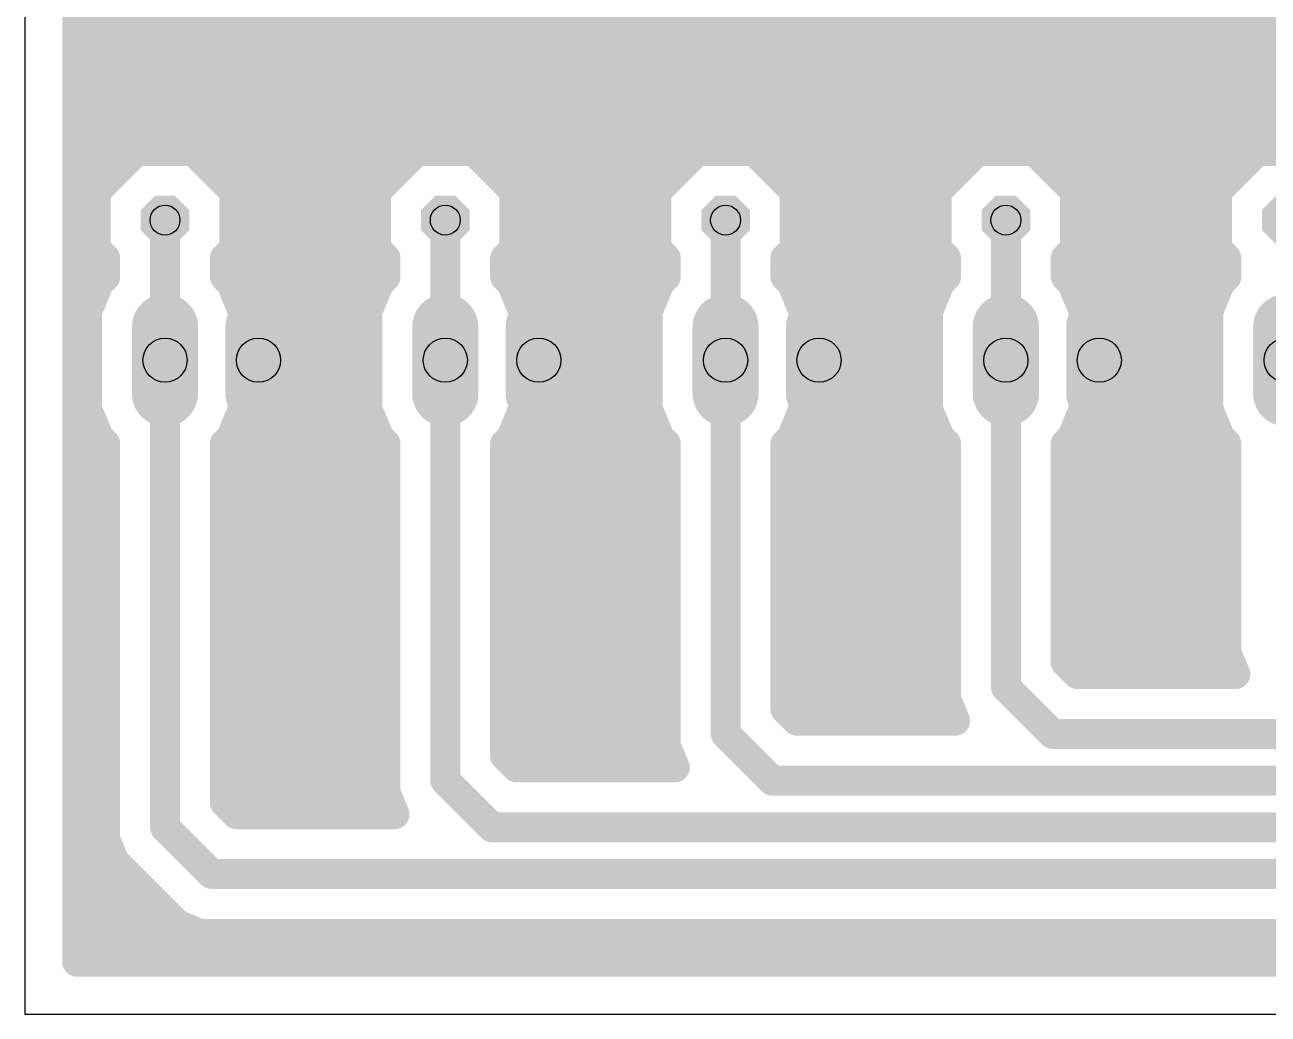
# Model space of a CAD drawing. Extents: x -1.3 to 82.2, y -1.3 to 53.3.
# Drawn here: x -1.27 to 32.53, y -1.27 to 25.63 of the extents above; entities that cross this region are included whole.
import ezdxf

# ---------------------------------------------------------------- set-up
doc = ezdxf.new("R2010")
doc.units = 0
for name, color, linetype in [('16', 174, 'CONTINUOUS'), ('17', 94, 'CONTINUOUS'), ('20', 178, 'CONTINUOUS'), ('44', 250, 'CONTINUOUS')]:
    doc.layers.add(name, color=color, linetype=linetype)

# ---------------------------------------------------------------- blocks, each defined once
blk = doc.blocks.new('OCTAGONP')
at = {"const_width": 0.5}
blk.add_lwpolyline([(-0.25, -0.1036), (-0.25, 0.1036), (-0.1036, 0.25), (0.1036, 0.25), (0.25, 0.1036), (0.25, -0.1036), (0.1036, -0.25), (-0.1036, -0.25), (-0.25, -0.1036), (-0.25, 0.1036)], dxfattribs=at)
blk = doc.blocks.new('LONGP100')
at = {"const_width": 1}
blk.add_lwpolyline([(-0.5, 0), (0.5, 0)], dxfattribs=at)
at = {"const_width": 0.5}
for points in [[(-0.5, 0.25, 1), (-0.5, -0.25)], [(0.5, -0.25, 1), (0.5, 0.25)]]:
    blk.add_lwpolyline(points, format="xyb", dxfattribs=at)

msp = doc.modelspace()

# ---------------------------------------------------------------- linework, layer by layer
at = {"layer": '16', "const_width": 0.8128}
for points in [[(0.1524, 0.1524), (0.1524, 51.9076)], [(0.1524, 26.0096), (66.9544, 26.0096)], [(0.1524, 25.1968), (66.9544, 25.1968)], [(0.1524, 24.384), (66.9544, 24.384)], [(6.35, 24.13), (5.08, 22.86)], [(12.7, 24.13), (6.35, 24.13)], [(20.32, 24.13), (12.7, 24.13)], [(12.7, 16.51), (12.7, 24.13)], [(27.94, 24.13), (20.32, 24.13)], [(20.32, 16.51), (20.32, 24.13)], [(35.56, 24.13), (27.94, 24.13)], [(27.94, 16.51), (27.94, 24.13)], [(0.1524, 23.5712), (66.9544, 23.5712)], [(0.1524, 22.7584), (66.9544, 22.7584)], [(5.08, 22.86), (5.08, 16.51)], [(0.1524, 21.9456), (1.5074, 21.9456)], [(1.7614, 22.1996), (0.6604, 21.0986)], [(3.3186, 22.1996), (1.7614, 22.1996)], [(4.4196, 21.0986), (3.3186, 22.1996)], [(3.5726, 21.9456), (9.1274, 21.9456)], [(9.3814, 22.1996), (8.2804, 21.0986)], [(10.9386, 22.1996), (9.3814, 22.1996)], [(12.0396, 21.0986), (10.9386, 22.1996)], [(11.1926, 21.9456), (16.7474, 21.9456)], [(17.0014, 22.1996), (15.9004, 21.0986)], [(18.5586, 22.1996), (17.0014, 22.1996)], [(19.6596, 21.0986), (18.5586, 22.1996)], [(18.8126, 21.9456), (24.3674, 21.9456)], [(24.6214, 22.1996), (23.5204, 21.0986)], [(26.1786, 22.1996), (24.6214, 22.1996)], [(27.2796, 21.0986), (26.1786, 22.1996)], [(26.4326, 21.9456), (31.9874, 21.9456)], [(32.2414, 22.1996), (31.1404, 21.0986)], [(33.7986, 22.1996), (32.2414, 22.1996)], [(0.1524, 21.1328), (0.6946, 21.1328)], [(0.6604, 21.0986), (0.6604, 19.5414)], [(4.3853, 21.1328), (8.3146, 21.1328)], [(4.4196, 19.5414), (4.4196, 21.0986)], [(8.2804, 21.0986), (8.2804, 19.5414)], [(12.0053, 21.1328), (15.9346, 21.1328)], [(12.0396, 19.5414), (12.0396, 21.0986)], [(15.9004, 21.0986), (15.9004, 19.5414)], [(19.6254, 21.1328), (23.5546, 21.1328)], [(19.6596, 19.5414), (19.6596, 21.0986)], [(23.5204, 21.0986), (23.5204, 19.5414)], [(27.2454, 21.1328), (31.1746, 21.1328)], [(27.2796, 19.5414), (27.2796, 21.0986)], [(31.1404, 21.0986), (31.1404, 19.5414)], [(0.1524, 20.32), (0.6604, 20.32)], [(2.54, 20.32), (2.54, 16.51)], [(4.4196, 20.32), (8.2804, 20.32)], [(10.16, 20.32), (10.16, 16.51)], [(12.0396, 20.32), (15.9004, 20.32)], [(17.78, 20.32), (17.78, 16.51)], [(19.6596, 20.32), (23.5204, 20.32)], [(25.4, 20.32), (25.4, 16.51)], [(27.2796, 20.32), (31.1404, 20.32)], [(0.6604, 19.5414), (0.9144, 19.2874)], [(4.1656, 19.2874), (4.4196, 19.5414)], [(8.2804, 19.5414), (8.5344, 19.2874)], [(11.7856, 19.2874), (12.0396, 19.5414)], [(15.9004, 19.5414), (16.1544, 19.2874)], [(19.4056, 19.2874), (19.6596, 19.5414)], [(23.5204, 19.5414), (23.7744, 19.2874)], [(27.0256, 19.2874), (27.2796, 19.5414)], [(31.1404, 19.5414), (31.3944, 19.2874)], [(0.1524, 19.5072), (0.6946, 19.5072)], [(0.9144, 19.2874), (0.9144, 18.7814)], [(4.1656, 18.7814), (4.1656, 19.2874)], [(4.3853, 19.5072), (8.3146, 19.5072)], [(8.5344, 19.2874), (8.5344, 18.7814)], [(11.7856, 18.7814), (11.7856, 19.2874)], [(12.0054, 19.5072), (15.9346, 19.5072)], [(16.1544, 19.2874), (16.1544, 18.7814)], [(19.4056, 18.7814), (19.4056, 19.2874)], [(19.6254, 19.5072), (23.5546, 19.5072)], [(23.7744, 19.2874), (23.7744, 18.7814)], [(27.0256, 18.7814), (27.0256, 19.2874)], [(27.2454, 19.5072), (31.1746, 19.5072)], [(31.3944, 19.2874), (31.3944, 18.7814)], [(0.1524, 18.6944), (0.8274, 18.6944)], [(0.7434, 18.6104), (0.4208, 17.8315)], [(0.9144, 18.7814), (0.7434, 18.6104)], [(4.3366, 18.6104), (4.1656, 18.7814)], [(4.2526, 18.6944), (8.4474, 18.6944)], [(4.6592, 17.8315), (4.3366, 18.6104)], [(8.3634, 18.6104), (8.0408, 17.8315)], [(8.5344, 18.7814), (8.3634, 18.6104)], [(11.9566, 18.6104), (11.7856, 18.7814)], [(11.8726, 18.6944), (16.0674, 18.6944)], [(12.2792, 17.8315), (11.9566, 18.6104)], [(15.9834, 18.6104), (15.6608, 17.8315)], [(16.1544, 18.7814), (15.9834, 18.6104)], [(19.5766, 18.6104), (19.4056, 18.7814)], [(19.4926, 18.6944), (23.6874, 18.6944)], [(19.8992, 17.8315), (19.5766, 18.6104)], [(23.6034, 18.6104), (23.2808, 17.8315)], [(23.7744, 18.7814), (23.6034, 18.6104)], [(27.1966, 18.6104), (27.0256, 18.7814)], [(27.1126, 18.6944), (31.3074, 18.6944)], [(27.5192, 17.8315), (27.1966, 18.6104)], [(31.2234, 18.6104), (30.9008, 17.8315)], [(31.3944, 18.7814), (31.2234, 18.6104)], [(0.1524, 17.8816), (0.4415, 17.8816)], [(4.6385, 17.8816), (8.0615, 17.8816)], [(12.2585, 17.8816), (15.6815, 17.8816)], [(19.8785, 17.8816), (23.3015, 17.8816)], [(27.4985, 17.8816), (30.9215, 17.8816)], [(0.4208, 17.8315), (0.4208, 15.1885)], [(4.6592, 15.1885), (4.6592, 17.8315)], [(8.0408, 17.8315), (8.0408, 15.1885)], [(12.2792, 15.1885), (12.2792, 17.8315)], [(15.6608, 17.8315), (15.6608, 15.1885)], [(19.8992, 15.1885), (19.8992, 17.8315)], [(23.2808, 17.8315), (23.2808, 15.1885)], [(27.5192, 15.1885), (27.5192, 17.8315)], [(30.9008, 17.8315), (30.9008, 15.1885)], [(0.1524, 17.0688), (0.4208, 17.0688)], [(4.6592, 17.0688), (8.0408, 17.0688)], [(12.2792, 17.0688), (15.6608, 17.0688)], [(19.8992, 17.0688), (23.2808, 17.0688)], [(27.5192, 17.0688), (30.9008, 17.0688)], [(2.54, 16.51), (2.54, 3.81)], [(10.16, 16.51), (10.16, 5.08)], [(17.78, 16.51), (17.78, 6.35)], [(25.4, 16.51), (25.4, 7.62)], [(0.1524, 16.256), (0.4208, 16.256)], [(4.6592, 16.256), (8.0408, 16.256)], [(12.2792, 16.256), (15.6608, 16.256)], [(19.8992, 16.256), (23.2808, 16.256)], [(27.5192, 16.256), (30.9008, 16.256)], [(0.1524, 15.4432), (0.4208, 15.4432)], [(0.4208, 15.1885), (0.7434, 14.4096)], [(4.3366, 14.4096), (4.6592, 15.1885)], [(4.6592, 15.4432), (8.0408, 15.4432)], [(8.0408, 15.1885), (8.3634, 14.4096)], [(11.9566, 14.4096), (12.2792, 15.1885)], [(12.2792, 15.4432), (15.6608, 15.4432)], [(15.6608, 15.1885), (15.9834, 14.4096)], [(19.5766, 14.4096), (19.8992, 15.1885)], [(19.8992, 15.4432), (23.2808, 15.4432)], [(23.2808, 15.1885), (23.6034, 14.4096)], [(27.1966, 14.4096), (27.5192, 15.1885)], [(27.5192, 15.4432), (30.9008, 15.4432)], [(30.9008, 15.1885), (31.2234, 14.4096)], [(0.1524, 14.6304), (0.652, 14.6304)], [(4.428, 14.6304), (8.272, 14.6304)], [(12.048, 14.6304), (15.892, 14.6304)], [(19.668, 14.6304), (23.512, 14.6304)], [(27.288, 14.6304), (31.132, 14.6304)], [(0.7434, 14.4096), (0.9144, 14.2386)], [(0.9144, 14.2386), (0.9144, 3.4866)], [(4.1656, 14.2386), (4.3366, 14.4096)], [(4.1656, 4.4833), (4.1656, 14.2386)], [(8.3634, 14.4096), (8.5344, 14.2386)], [(8.5344, 14.2386), (8.5344, 4.7566)], [(11.7856, 14.2386), (11.9566, 14.4096)], [(11.7856, 5.7533), (11.7856, 14.2386)], [(15.9834, 14.4096), (16.1544, 14.2386)], [(16.1544, 14.2386), (16.1544, 6.0266)], [(19.4056, 14.2386), (19.5766, 14.4096)], [(19.4056, 7.0233), (19.4056, 14.2386)], [(23.6034, 14.4096), (23.7744, 14.2386)], [(23.7744, 14.2386), (23.7744, 7.2966)], [(27.0256, 14.2386), (27.1966, 14.4096)], [(27.0256, 8.2933), (27.0256, 14.2386)], [(31.2234, 14.4096), (31.3944, 14.2386)], [(31.3944, 14.2386), (31.3944, 8.5666)], [(0.1524, 13.8176), (0.9144, 13.8176)], [(4.1656, 13.8176), (8.5344, 13.8176)], [(11.7856, 13.8176), (16.1544, 13.8176)], [(19.4056, 13.8176), (23.7744, 13.8176)], [(27.0256, 13.8176), (31.3944, 13.8176)], [(0.1524, 13.0048), (0.9144, 13.0048)], [(4.1656, 13.0048), (8.5344, 13.0048)], [(11.7856, 13.0048), (16.1544, 13.0048)], [(19.4056, 13.0048), (23.7744, 13.0048)], [(27.0256, 13.0048), (31.3944, 13.0048)], [(0.1524, 12.192), (0.9144, 12.192)], [(4.1656, 12.192), (8.5344, 12.192)], [(11.7856, 12.192), (16.1544, 12.192)], [(19.4056, 12.192), (23.7744, 12.192)], [(27.0256, 12.192), (31.3944, 12.192)], [(0.1524, 11.3792), (0.9144, 11.3792)], [(4.1656, 11.3792), (8.5344, 11.3792)], [(11.7856, 11.3792), (16.1544, 11.3792)], [(19.4056, 11.3792), (23.7744, 11.3792)], [(27.0256, 11.3792), (31.3944, 11.3792)], [(0.1524, 10.5664), (0.9144, 10.5664)], [(4.1656, 10.5664), (8.5344, 10.5664)], [(11.7856, 10.5664), (16.1544, 10.5664)], [(19.4056, 10.5664), (23.7744, 10.5664)], [(27.0256, 10.5664), (31.3944, 10.5664)], [(0.1524, 9.7536), (0.9144, 9.7536)], [(4.1656, 9.7536), (8.5344, 9.7536)], [(11.7856, 9.7536), (16.1544, 9.7536)], [(19.4056, 9.7536), (23.7744, 9.7536)], [(27.0256, 9.7536), (31.3944, 9.7536)], [(0.1524, 8.9408), (0.9144, 8.9408)], [(4.1656, 8.9408), (8.5344, 8.9408)], [(11.7856, 8.9408), (16.1544, 8.9408)], [(19.4056, 8.9408), (23.7744, 8.9408)], [(27.0256, 8.9408), (31.3944, 8.9408)], [(31.3944, 8.5666), (31.6392, 7.9756)], [(0.1524, 8.128), (0.9144, 8.128)], [(4.1656, 8.128), (8.5344, 8.128)], [(11.7856, 8.128), (16.1544, 8.128)], [(19.4056, 8.128), (23.7744, 8.128)], [(27.3433, 7.9756), (27.0256, 8.2933)], [(27.1909, 8.128), (31.5761, 8.128)], [(31.6392, 7.9756), (27.3433, 7.9756)], [(25.4, 7.62), (26.67, 6.35)], [(0.1524, 7.3152), (0.9144, 7.3152)], [(4.1656, 7.3152), (8.5344, 7.3152)], [(11.7856, 7.3152), (16.1544, 7.3152)], [(19.4056, 7.3152), (23.7744, 7.3152)], [(23.7744, 7.2966), (24.0192, 6.7056)], [(19.7233, 6.7056), (19.4056, 7.0233)], [(24.0192, 6.7056), (19.7233, 6.7056)], [(0.1524, 6.5024), (0.9144, 6.5024)], [(4.1656, 6.5024), (8.5344, 6.5024)], [(11.7856, 6.5024), (16.1544, 6.5024)], [(16.1544, 6.0266), (16.3992, 5.4356)], [(19.05, 5.08), (17.78, 6.35)], [(26.67, 6.35), (73.66, 6.35)], [(0.1524, 5.6896), (0.9144, 5.6896)], [(4.1656, 5.6896), (8.5344, 5.6896)], [(12.1033, 5.4356), (11.7856, 5.7533)], [(11.8493, 5.6896), (16.294, 5.6896)], [(16.3992, 5.4356), (12.1033, 5.4356)], [(10.16, 5.08), (11.43, 3.81)], [(74.93, 5.08), (19.05, 5.08)], [(0.1524, 4.8768), (0.9144, 4.8768)], [(4.1656, 4.8768), (8.5344, 4.8768)], [(8.5344, 4.7566), (8.7792, 4.1656)], [(4.4833, 4.1656), (4.1656, 4.4833)], [(0.1524, 4.064), (0.9144, 4.064)], [(8.7792, 4.1656), (4.4833, 4.1656)], [(2.54, 3.81), (3.81, 2.54)], [(11.43, 3.81), (76.2, 3.81)], [(0.9144, 3.4866), (1.1619, 2.8892)], [(0.1524, 3.2512), (1.0119, 3.2512)], [(1.1619, 2.8892), (2.4319, 1.6192)], [(0.1524, 2.4384), (1.6127, 2.4384)], [(3.81, 2.54), (77.47, 2.54)], [(0.1524, 1.6256), (2.4255, 1.6256)], [(2.4319, 1.6192), (2.8892, 1.1619)], [(2.8892, 1.1619), (3.4866, 0.9144)], [(0.1524, 0.8128), (80.7976, 0.8128)], [(3.4866, 0.9144), (77.7934, 0.9144)], [(80.7976, 0.1524), (0.1524, 0.1524)]]:
    msp.add_lwpolyline(points, dxfattribs=at)
at = {"layer": '16', "const_width": 0.4064}
for points in [[(0.1524, 26.2128, 1), (0.1524, 25.8064)], [(0.1524, 25.4, 1), (0.1524, 24.9936)], [(0.1524, 24.5872, 1), (0.1524, 24.1808)], [(6.35, 24.3332, 1), (6.35, 23.9268)], [(6.4937, 23.9863, 1), (6.2063, 24.2737)], [(12.7, 24.3332, 1), (12.7, 23.9268)], [(12.9032, 24.13, 1), (12.4968, 24.13)], [(12.7, 23.9268, 1), (12.7, 24.3332)], [(20.32, 24.3332, 1), (20.32, 23.9268)], [(20.5232, 24.13, 1), (20.1168, 24.13)], [(20.32, 23.9268, 1), (20.32, 24.3332)], [(27.94, 24.3332, 1), (27.94, 23.9268)], [(28.1432, 24.13, 1), (27.7368, 24.13)], [(27.94, 23.9268, 1), (27.94, 24.3332)], [(0.1524, 23.7744, 1), (0.1524, 23.368)], [(0.1524, 22.9616, 1), (0.1524, 22.5552)], [(5.2832, 22.86, 1), (4.8768, 22.86)], [(4.9363, 23.0037, 1), (5.2237, 22.7163)], [(0.1524, 22.1488, 1), (0.1524, 21.7424)], [(1.5074, 21.7424, 1), (1.5074, 22.1488)], [(1.7614, 22.4028, 1), (1.7614, 21.9964)], [(1.9051, 22.0559, 1), (1.6178, 22.3433)], [(3.4622, 22.3433, 1), (3.1749, 22.0559)], [(3.3186, 21.9964, 1), (3.3186, 22.4028)], [(3.5726, 22.1488, 1), (3.5726, 21.7424)], [(9.1274, 21.7424, 1), (9.1274, 22.1488)], [(9.3814, 22.4028, 1), (9.3814, 21.9964)], [(9.5251, 22.0559, 1), (9.2378, 22.3433)], [(11.0822, 22.3433, 1), (10.7949, 22.0559)], [(10.9386, 21.9964, 1), (10.9386, 22.4028)], [(11.1926, 22.1488, 1), (11.1926, 21.7424)], [(16.7474, 21.7424, 1), (16.7474, 22.1488)], [(17.0014, 22.4028, 1), (17.0014, 21.9964)], [(17.1451, 22.0559, 1), (16.8578, 22.3433)], [(18.7022, 22.3433, 1), (18.4149, 22.0559)], [(18.5586, 21.9964, 1), (18.5586, 22.4028)], [(18.8126, 22.1488, 1), (18.8126, 21.7424)], [(24.3674, 21.7424, 1), (24.3674, 22.1488)], [(24.6214, 22.4028, 1), (24.6214, 21.9964)], [(24.7651, 22.0559, 1), (24.4778, 22.3433)], [(26.3222, 22.3433, 1), (26.0349, 22.0559)], [(26.1786, 21.9964, 1), (26.1786, 22.4028)], [(26.4326, 22.1488, 1), (26.4326, 21.7424)], [(31.9874, 21.7424, 1), (31.9874, 22.1488)], [(32.2414, 22.4028, 1), (32.2414, 21.9964)], [(32.3851, 22.0559, 1), (32.0978, 22.3433)], [(0.1524, 21.336, 1), (0.1524, 20.9296)], [(0.8636, 21.0986, 1), (0.4572, 21.0986)], [(0.5167, 21.2422, 1), (0.8041, 20.9549)], [(0.6946, 20.9296, 1), (0.6946, 21.336)], [(4.3853, 21.336, 1), (4.3853, 20.9296)], [(4.6228, 21.0986, 1), (4.2164, 21.0986)], [(4.2759, 20.9549, 1), (4.5633, 21.2422)], [(8.4836, 21.0986, 1), (8.0772, 21.0986)], [(8.1367, 21.2422, 1), (8.4241, 20.9549)], [(8.3146, 20.9296, 1), (8.3146, 21.336)], [(12.0053, 21.336, 1), (12.0053, 20.9296)], [(12.2428, 21.0986, 1), (11.8364, 21.0986)], [(11.8959, 20.9549, 1), (12.1833, 21.2422)], [(16.1036, 21.0986, 1), (15.6972, 21.0986)], [(15.7567, 21.2422, 1), (16.0441, 20.9549)], [(15.9346, 20.9296, 1), (15.9346, 21.336)], [(19.6254, 21.336, 1), (19.6254, 20.9296)], [(19.8628, 21.0986, 1), (19.4564, 21.0986)], [(19.5159, 20.9549, 1), (19.8033, 21.2422)], [(23.7236, 21.0986, 1), (23.3172, 21.0986)], [(23.3767, 21.2422, 1), (23.6641, 20.9549)], [(23.5546, 20.9296, 1), (23.5546, 21.336)], [(27.2454, 21.336, 1), (27.2454, 20.9296)], [(27.4828, 21.0986, 1), (27.0764, 21.0986)], [(27.1359, 20.9549, 1), (27.4233, 21.2422)], [(31.3436, 21.0986, 1), (30.9372, 21.0986)], [(30.9967, 21.2422, 1), (31.2841, 20.9549)], [(31.1746, 20.9296, 1), (31.1746, 21.336)], [(0.1524, 20.5232, 1), (0.1524, 20.1168)], [(0.6604, 20.1168, 1), (0.6604, 20.5232)], [(2.7432, 20.32, 1), (2.3368, 20.32)], [(4.4196, 20.5232, 1), (4.4196, 20.1168)], [(8.2804, 20.1168, 1), (8.2804, 20.5232)], [(10.3632, 20.32, 1), (9.9568, 20.32)], [(12.0396, 20.5232, 1), (12.0396, 20.1168)], [(15.9004, 20.1168, 1), (15.9004, 20.5232)], [(17.9832, 20.32, 1), (17.5768, 20.32)], [(19.6596, 20.5232, 1), (19.6596, 20.1168)], [(23.5204, 20.1168, 1), (23.5204, 20.5232)], [(25.6032, 20.32, 1), (25.1968, 20.32)], [(27.2796, 20.5232, 1), (27.2796, 20.1168)], [(31.1404, 20.1168, 1), (31.1404, 20.5232)], [(0.8041, 19.6851, 1), (0.5167, 19.3978)], [(4.5633, 19.3978, 1), (4.2759, 19.6851)], [(8.4241, 19.6851, 1), (8.1367, 19.3978)], [(12.1833, 19.3978, 1), (11.8959, 19.6851)], [(16.0441, 19.6851, 1), (15.7567, 19.3978)], [(19.8033, 19.3978, 1), (19.5159, 19.6851)], [(23.6641, 19.6851, 1), (23.3767, 19.3978)], [(27.4233, 19.3978, 1), (27.1359, 19.6851)], [(31.2841, 19.6851, 1), (30.9967, 19.3978)], [(0.1524, 19.7104, 1), (0.1524, 19.304)], [(0.4572, 19.5414, 1), (0.8636, 19.5414)], [(0.6946, 19.304, 1), (0.6946, 19.7104)], [(1.1176, 19.2874, 1), (0.7112, 19.2874)], [(0.7707, 19.1438, 1), (1.0581, 19.4311)], [(4.3688, 19.2874, 1), (3.9624, 19.2874)], [(4.0219, 19.4311, 1), (4.3093, 19.1438)], [(4.3853, 19.7104, 1), (4.3853, 19.304)], [(4.2164, 19.5414, 1), (4.6228, 19.5414)], [(8.0772, 19.5414, 1), (8.4836, 19.5414)], [(8.3146, 19.304, 1), (8.3146, 19.7104)], [(8.7376, 19.2874, 1), (8.3312, 19.2874)], [(8.3907, 19.1438, 1), (8.6781, 19.4311)], [(11.9888, 19.2874, 1), (11.5824, 19.2874)], [(11.6419, 19.4311, 1), (11.9293, 19.1438)], [(12.0054, 19.7104, 1), (12.0054, 19.304)], [(11.8364, 19.5414, 1), (12.2428, 19.5414)], [(15.6972, 19.5414, 1), (16.1036, 19.5414)], [(15.9346, 19.304, 1), (15.9346, 19.7104)], [(16.3576, 19.2874, 1), (15.9512, 19.2874)], [(16.0107, 19.1438, 1), (16.2981, 19.4311)], [(19.6088, 19.2874, 1), (19.2024, 19.2874)], [(19.2619, 19.4311, 1), (19.5493, 19.1438)], [(19.6254, 19.7104, 1), (19.6254, 19.304)], [(19.4564, 19.5414, 1), (19.8628, 19.5414)], [(23.3172, 19.5414, 1), (23.7236, 19.5414)], [(23.5546, 19.304, 1), (23.5546, 19.7104)], [(23.9776, 19.2874, 1), (23.5712, 19.2874)], [(23.6307, 19.1438, 1), (23.9181, 19.4311)], [(27.2288, 19.2874, 1), (26.8224, 19.2874)], [(26.8819, 19.4311, 1), (27.1693, 19.1438)], [(27.2454, 19.7104, 1), (27.2454, 19.304)], [(27.0764, 19.5414, 1), (27.4828, 19.5414)], [(30.9372, 19.5414, 1), (31.3436, 19.5414)], [(31.1746, 19.304, 1), (31.1746, 19.7104)], [(31.5976, 19.2874, 1), (31.1912, 19.2874)], [(31.2507, 19.1438, 1), (31.5381, 19.4311)], [(0.1524, 18.8976, 1), (0.1524, 18.4912)], [(0.5997, 18.7541, 1), (0.8871, 18.4667)], [(0.9312, 18.5327, 1), (0.5557, 18.6882)], [(0.7112, 18.7814, 1), (1.1176, 18.7814)], [(1.0581, 18.6377, 1), (0.7707, 18.9251)], [(0.8274, 18.4912, 1), (0.8274, 18.8976)], [(4.3093, 18.9251, 1), (4.0219, 18.6377)], [(3.9624, 18.7814, 1), (4.3688, 18.7814)], [(4.2526, 18.8976, 1), (4.2526, 18.4912)], [(4.5243, 18.6882, 1), (4.1488, 18.5327)], [(4.1929, 18.4667, 1), (4.4803, 18.7541)], [(8.2197, 18.7541, 1), (8.5071, 18.4667)], [(8.5512, 18.5327, 1), (8.1757, 18.6882)], [(8.3312, 18.7814, 1), (8.7376, 18.7814)], [(8.6781, 18.6377, 1), (8.3907, 18.9251)], [(8.4474, 18.4912, 1), (8.4474, 18.8976)], [(11.9293, 18.9251, 1), (11.6419, 18.6377)], [(11.5824, 18.7814, 1), (11.9888, 18.7814)], [(11.8726, 18.8976, 1), (11.8726, 18.4912)], [(12.1443, 18.6882, 1), (11.7688, 18.5327)], [(11.8129, 18.4667, 1), (12.1003, 18.7541)], [(15.8397, 18.7541, 1), (16.1271, 18.4667)], [(16.1712, 18.5327, 1), (15.7957, 18.6882)], [(15.9512, 18.7814, 1), (16.3576, 18.7814)], [(16.2981, 18.6377, 1), (16.0107, 18.9251)], [(16.0674, 18.4912, 1), (16.0674, 18.8976)], [(19.5493, 18.9251, 1), (19.2619, 18.6377)], [(19.2024, 18.7814, 1), (19.6088, 18.7814)], [(19.4926, 18.8976, 1), (19.4926, 18.4912)], [(19.7643, 18.6882, 1), (19.3888, 18.5327)], [(19.4329, 18.4667, 1), (19.7203, 18.7541)], [(23.4597, 18.7541, 1), (23.7471, 18.4667)], [(23.7912, 18.5327, 1), (23.4157, 18.6882)], [(23.5712, 18.7814, 1), (23.9776, 18.7814)], [(23.9181, 18.6377, 1), (23.6307, 18.9251)], [(23.6874, 18.4912, 1), (23.6874, 18.8976)], [(27.1693, 18.9251, 1), (26.8819, 18.6377)], [(26.8224, 18.7814, 1), (27.2288, 18.7814)], [(27.1126, 18.8976, 1), (27.1126, 18.4912)], [(27.3843, 18.6882, 1), (27.0088, 18.5327)], [(27.0529, 18.4667, 1), (27.3403, 18.7541)], [(31.0797, 18.7541, 1), (31.3671, 18.4667)], [(31.4112, 18.5327, 1), (31.0357, 18.6882)], [(31.1912, 18.7814, 1), (31.5976, 18.7814)], [(31.5381, 18.6377, 1), (31.2507, 18.9251)], [(31.3074, 18.4912, 1), (31.3074, 18.8976)], [(0.1524, 18.0848, 1), (0.1524, 17.6784)], [(0.4415, 17.6784, 1), (0.4415, 18.0848)], [(4.6385, 18.0848, 1), (4.6385, 17.6784)], [(8.0615, 17.6784, 1), (8.0615, 18.0848)], [(12.2585, 18.0848, 1), (12.2585, 17.6784)], [(15.6815, 17.6784, 1), (15.6815, 18.0848)], [(19.8785, 18.0848, 1), (19.8785, 17.6784)], [(23.3015, 17.6784, 1), (23.3015, 18.0848)], [(27.4985, 18.0848, 1), (27.4985, 17.6784)], [(30.9215, 17.6784, 1), (30.9215, 18.0848)], [(0.624, 17.8315, 1), (0.2176, 17.8315)], [(0.2331, 17.9093, 1), (0.6085, 17.7538)], [(4.8624, 17.8315, 1), (4.456, 17.8315)], [(4.4715, 17.7538, 1), (4.8469, 17.9093)], [(8.244, 17.8315, 1), (7.8376, 17.8315)], [(7.8531, 17.9093, 1), (8.2285, 17.7538)], [(12.4824, 17.8315, 1), (12.076, 17.8315)], [(12.0915, 17.7538, 1), (12.4669, 17.9093)], [(15.864, 17.8315, 1), (15.4576, 17.8315)], [(15.4731, 17.9093, 1), (15.8485, 17.7538)], [(20.1024, 17.8315, 1), (19.696, 17.8315)], [(19.7115, 17.7538, 1), (20.0869, 17.9093)], [(23.484, 17.8315, 1), (23.0776, 17.8315)], [(23.0931, 17.9093, 1), (23.4685, 17.7538)], [(27.7224, 17.8315, 1), (27.316, 17.8315)], [(27.3315, 17.7538, 1), (27.7069, 17.9093)], [(31.104, 17.8315, 1), (30.6976, 17.8315)], [(30.7131, 17.9093, 1), (31.0885, 17.7538)], [(0.1524, 17.272, 1), (0.1524, 16.8656)], [(0.4208, 16.8656, 1), (0.4208, 17.272)], [(4.6592, 17.272, 1), (4.6592, 16.8656)], [(8.0408, 16.8656, 1), (8.0408, 17.272)], [(12.2792, 17.272, 1), (12.2792, 16.8656)], [(15.6608, 16.8656, 1), (15.6608, 17.272)], [(19.8992, 17.272, 1), (19.8992, 16.8656)], [(23.2808, 16.8656, 1), (23.2808, 17.272)], [(27.5192, 17.272, 1), (27.5192, 16.8656)], [(30.9008, 16.8656, 1), (30.9008, 17.272)], [(2.7432, 16.51, 1), (2.3368, 16.51)], [(10.3632, 16.51, 1), (9.9568, 16.51)], [(17.9832, 16.51, 1), (17.5768, 16.51)], [(25.6032, 16.51, 1), (25.1968, 16.51)], [(0.1524, 16.4592, 1), (0.1524, 16.0528)], [(0.4208, 16.0528, 1), (0.4208, 16.4592)], [(2.3368, 16.51, 1), (2.7432, 16.51)], [(4.6592, 16.4592, 1), (4.6592, 16.0528)], [(4.8768, 16.51, 1), (5.2832, 16.51)], [(8.0408, 16.0528, 1), (8.0408, 16.4592)], [(9.9568, 16.51, 1), (10.3632, 16.51)], [(12.2792, 16.4592, 1), (12.2792, 16.0528)], [(12.4968, 16.51, 1), (12.9032, 16.51)], [(15.6608, 16.0528, 1), (15.6608, 16.4592)], [(17.5768, 16.51, 1), (17.9832, 16.51)], [(19.8992, 16.4592, 1), (19.8992, 16.0528)], [(20.1168, 16.51, 1), (20.5232, 16.51)], [(23.2808, 16.0528, 1), (23.2808, 16.4592)], [(25.1968, 16.51, 1), (25.6032, 16.51)], [(27.5192, 16.4592, 1), (27.5192, 16.0528)], [(27.7368, 16.51, 1), (28.1432, 16.51)], [(30.9008, 16.0528, 1), (30.9008, 16.4592)], [(0.1524, 15.6464, 1), (0.1524, 15.24)], [(0.6085, 15.2662, 1), (0.2331, 15.1107)], [(0.4208, 15.24, 1), (0.4208, 15.6464)], [(4.6592, 15.6464, 1), (4.6592, 15.24)], [(4.8469, 15.1107, 1), (4.4715, 15.2662)], [(8.2285, 15.2662, 1), (7.8531, 15.1107)], [(8.0408, 15.24, 1), (8.0408, 15.6464)], [(12.2792, 15.6464, 1), (12.2792, 15.24)], [(12.4669, 15.1107, 1), (12.0915, 15.2662)], [(15.8485, 15.2662, 1), (15.4731, 15.1107)], [(15.6608, 15.24, 1), (15.6608, 15.6464)], [(19.8992, 15.6464, 1), (19.8992, 15.24)], [(20.0869, 15.1107, 1), (19.7115, 15.2662)], [(23.4685, 15.2662, 1), (23.0931, 15.1107)], [(23.2808, 15.24, 1), (23.2808, 15.6464)], [(27.5192, 15.6464, 1), (27.5192, 15.24)], [(27.7069, 15.1107, 1), (27.3315, 15.2662)], [(31.0885, 15.2662, 1), (30.7131, 15.1107)], [(30.9008, 15.24, 1), (30.9008, 15.6464)], [(0.2176, 15.1885, 1), (0.624, 15.1885)], [(4.456, 15.1885, 1), (4.8624, 15.1885)], [(7.8376, 15.1885, 1), (8.244, 15.1885)], [(12.076, 15.1885, 1), (12.4824, 15.1885)], [(15.4576, 15.1885, 1), (15.864, 15.1885)], [(19.696, 15.1885, 1), (20.1024, 15.1885)], [(23.0776, 15.1885, 1), (23.484, 15.1885)], [(27.316, 15.1885, 1), (27.7224, 15.1885)], [(30.6976, 15.1885, 1), (31.104, 15.1885)], [(0.1524, 14.8336, 1), (0.1524, 14.4272)], [(0.652, 14.4272, 1), (0.652, 14.8336)], [(4.428, 14.8336, 1), (4.428, 14.4272)], [(8.272, 14.4272, 1), (8.272, 14.8336)], [(12.048, 14.8336, 1), (12.048, 14.4272)], [(15.892, 14.4272, 1), (15.892, 14.8336)], [(19.668, 14.8336, 1), (19.668, 14.4272)], [(23.512, 14.4272, 1), (23.512, 14.8336)], [(27.288, 14.8336, 1), (27.288, 14.4272)], [(31.132, 14.4272, 1), (31.132, 14.8336)], [(0.8871, 14.5533, 1), (0.5997, 14.2659)], [(0.5557, 14.3318, 1), (0.9312, 14.4873)], [(1.1176, 14.2386, 1), (0.7112, 14.2386)], [(0.7707, 14.0949, 1), (1.0581, 14.3823)], [(4.3688, 14.2386, 1), (3.9624, 14.2386)], [(4.0219, 14.3823, 1), (4.3093, 14.0949)], [(4.1488, 14.4873, 1), (4.5243, 14.3318)], [(4.4803, 14.2659, 1), (4.1929, 14.5533)], [(8.5071, 14.5533, 1), (8.2197, 14.2659)], [(8.1757, 14.3318, 1), (8.5512, 14.4873)], [(8.7376, 14.2386, 1), (8.3312, 14.2386)], [(8.3907, 14.0949, 1), (8.6781, 14.3823)], [(11.9888, 14.2386, 1), (11.5824, 14.2386)], [(11.6419, 14.3823, 1), (11.9293, 14.0949)], [(11.7688, 14.4873, 1), (12.1443, 14.3318)], [(12.1003, 14.2659, 1), (11.8129, 14.5533)], [(16.1271, 14.5533, 1), (15.8397, 14.2659)], [(15.7957, 14.3318, 1), (16.1712, 14.4873)], [(16.3576, 14.2386, 1), (15.9512, 14.2386)], [(16.0107, 14.0949, 1), (16.2981, 14.3823)], [(19.6088, 14.2386, 1), (19.2024, 14.2386)], [(19.2619, 14.3823, 1), (19.5493, 14.0949)], [(19.3888, 14.4873, 1), (19.7643, 14.3318)], [(19.7203, 14.2659, 1), (19.4329, 14.5533)], [(23.7471, 14.5533, 1), (23.4597, 14.2659)], [(23.4157, 14.3318, 1), (23.7912, 14.4873)], [(23.9776, 14.2386, 1), (23.5712, 14.2386)], [(23.6307, 14.0949, 1), (23.9181, 14.3823)], [(27.2288, 14.2386, 1), (26.8224, 14.2386)], [(26.8819, 14.3823, 1), (27.1693, 14.0949)], [(27.0088, 14.4873, 1), (27.3843, 14.3318)], [(27.3403, 14.2659, 1), (27.0529, 14.5533)], [(31.3671, 14.5533, 1), (31.0797, 14.2659)], [(31.0357, 14.3318, 1), (31.4112, 14.4873)], [(31.5976, 14.2386, 1), (31.1912, 14.2386)], [(31.2507, 14.0949, 1), (31.5381, 14.3823)], [(0.1524, 14.0208, 1), (0.1524, 13.6144)], [(0.9144, 13.6144, 1), (0.9144, 14.0208)], [(4.1656, 14.0208, 1), (4.1656, 13.6144)], [(8.5344, 13.6144, 1), (8.5344, 14.0208)], [(11.7856, 14.0208, 1), (11.7856, 13.6144)], [(16.1544, 13.6144, 1), (16.1544, 14.0208)], [(19.4056, 14.0208, 1), (19.4056, 13.6144)], [(23.7744, 13.6144, 1), (23.7744, 14.0208)], [(27.0256, 14.0208, 1), (27.0256, 13.6144)], [(31.3944, 13.6144, 1), (31.3944, 14.0208)], [(0.1524, 13.208, 1), (0.1524, 12.8016)], [(0.9144, 12.8016, 1), (0.9144, 13.208)], [(4.1656, 13.208, 1), (4.1656, 12.8016)], [(8.5344, 12.8016, 1), (8.5344, 13.208)], [(11.7856, 13.208, 1), (11.7856, 12.8016)], [(16.1544, 12.8016, 1), (16.1544, 13.208)], [(19.4056, 13.208, 1), (19.4056, 12.8016)], [(23.7744, 12.8016, 1), (23.7744, 13.208)], [(27.0256, 13.208, 1), (27.0256, 12.8016)], [(31.3944, 12.8016, 1), (31.3944, 13.208)], [(0.1524, 12.3952, 1), (0.1524, 11.9888)], [(0.9144, 11.9888, 1), (0.9144, 12.3952)], [(4.1656, 12.3952, 1), (4.1656, 11.9888)], [(8.5344, 11.9888, 1), (8.5344, 12.3952)], [(11.7856, 12.3952, 1), (11.7856, 11.9888)], [(16.1544, 11.9888, 1), (16.1544, 12.3952)], [(19.4056, 12.3952, 1), (19.4056, 11.9888)], [(23.7744, 11.9888, 1), (23.7744, 12.3952)], [(27.0256, 12.3952, 1), (27.0256, 11.9888)], [(31.3944, 11.9888, 1), (31.3944, 12.3952)], [(0.1524, 11.5824, 1), (0.1524, 11.176)], [(0.9144, 11.176, 1), (0.9144, 11.5824)], [(4.1656, 11.5824, 1), (4.1656, 11.176)], [(8.5344, 11.176, 1), (8.5344, 11.5824)], [(11.7856, 11.5824, 1), (11.7856, 11.176)], [(16.1544, 11.176, 1), (16.1544, 11.5824)], [(19.4056, 11.5824, 1), (19.4056, 11.176)], [(23.7744, 11.176, 1), (23.7744, 11.5824)], [(27.0256, 11.5824, 1), (27.0256, 11.176)], [(31.3944, 11.176, 1), (31.3944, 11.5824)], [(0.1524, 10.7696, 1), (0.1524, 10.3632)], [(0.9144, 10.3632, 1), (0.9144, 10.7696)], [(4.1656, 10.7696, 1), (4.1656, 10.3632)], [(8.5344, 10.3632, 1), (8.5344, 10.7696)], [(11.7856, 10.7696, 1), (11.7856, 10.3632)], [(16.1544, 10.3632, 1), (16.1544, 10.7696)], [(19.4056, 10.7696, 1), (19.4056, 10.3632)], [(23.7744, 10.3632, 1), (23.7744, 10.7696)], [(27.0256, 10.7696, 1), (27.0256, 10.3632)], [(31.3944, 10.3632, 1), (31.3944, 10.7696)], [(0.1524, 9.9568, 1), (0.1524, 9.5504)], [(0.9144, 9.5504, 1), (0.9144, 9.9568)], [(4.1656, 9.9568, 1), (4.1656, 9.5504)], [(8.5344, 9.5504, 1), (8.5344, 9.9568)], [(11.7856, 9.9568, 1), (11.7856, 9.5504)], [(16.1544, 9.5504, 1), (16.1544, 9.9568)], [(19.4056, 9.9568, 1), (19.4056, 9.5504)], [(23.7744, 9.5504, 1), (23.7744, 9.9568)], [(27.0256, 9.9568, 1), (27.0256, 9.5504)], [(31.3944, 9.5504, 1), (31.3944, 9.9568)], [(0.1524, 9.144, 1), (0.1524, 8.7376)], [(0.9144, 8.7376, 1), (0.9144, 9.144)], [(4.1656, 9.144, 1), (4.1656, 8.7376)], [(8.5344, 8.7376, 1), (8.5344, 9.144)], [(11.7856, 9.144, 1), (11.7856, 8.7376)], [(16.1544, 8.7376, 1), (16.1544, 9.144)], [(19.4056, 9.144, 1), (19.4056, 8.7376)], [(23.7744, 8.7376, 1), (23.7744, 9.144)], [(27.0256, 9.144, 1), (27.0256, 8.7376)], [(31.3944, 8.7376, 1), (31.3944, 9.144)], [(31.5821, 8.6444, 1), (31.2067, 8.4889)], [(0.1524, 8.3312, 1), (0.1524, 7.9248)], [(0.9144, 7.9248, 1), (0.9144, 8.3312)], [(4.1656, 8.3312, 1), (4.1656, 7.9248)], [(8.5344, 7.9248, 1), (8.5344, 8.3312)], [(11.7856, 8.3312, 1), (11.7856, 7.9248)], [(16.1544, 7.9248, 1), (16.1544, 8.3312)], [(19.4056, 8.3312, 1), (19.4056, 7.9248)], [(23.7744, 7.9248, 1), (23.7744, 8.3312)], [(27.1693, 8.437, 1), (26.8819, 8.1497)], [(26.8224, 8.2933, 1), (27.2288, 8.2933)], [(27.1909, 8.3312, 1), (27.1909, 7.9248)], [(31.1912, 8.5666, 1), (31.5976, 8.5666)], [(31.5761, 7.9248, 1), (31.5761, 8.3312)], [(27.3433, 8.1788, 1), (27.3433, 7.7724)], [(27.1997, 7.8319, 1), (27.487, 8.1193)], [(31.4515, 7.8978, 1), (31.827, 8.0534)], [(31.6392, 7.7724, 1), (31.6392, 8.1788)], [(25.5437, 7.7637, 1), (25.2563, 7.4763)], [(25.1968, 7.62, 1), (25.6032, 7.62)], [(0.1524, 7.5184, 1), (0.1524, 7.112)], [(0.9144, 7.112, 1), (0.9144, 7.5184)], [(4.1656, 7.5184, 1), (4.1656, 7.112)], [(8.5344, 7.112, 1), (8.5344, 7.5184)], [(11.7856, 7.5184, 1), (11.7856, 7.112)], [(16.1544, 7.112, 1), (16.1544, 7.5184)], [(19.4056, 7.5184, 1), (19.4056, 7.112)], [(23.9621, 7.3744, 1), (23.5867, 7.2189)], [(23.5712, 7.2966, 1), (23.9776, 7.2966)], [(23.7744, 7.112, 1), (23.7744, 7.5184)], [(19.5493, 7.167, 1), (19.2619, 6.8797)], [(19.2024, 7.0233, 1), (19.6088, 7.0233)], [(19.7233, 6.9088, 1), (19.7233, 6.5024)], [(24.0192, 6.5024, 1), (24.0192, 6.9088)], [(0.1524, 6.7056, 1), (0.1524, 6.2992)], [(0.9144, 6.2992, 1), (0.9144, 6.7056)], [(4.1656, 6.7056, 1), (4.1656, 6.2992)], [(8.5344, 6.2992, 1), (8.5344, 6.7056)], [(11.7856, 6.7056, 1), (11.7856, 6.2992)], [(16.1544, 6.2992, 1), (16.1544, 6.7056)], [(19.5797, 6.5619, 1), (19.867, 6.8493)], [(23.8315, 6.6278, 1), (24.207, 6.7834)], [(16.3421, 6.1044, 1), (15.9667, 5.9489)], [(17.9237, 6.4937, 1), (17.6363, 6.2063)], [(17.5768, 6.35, 1), (17.9832, 6.35)], [(26.67, 6.5532, 1), (26.67, 6.1468)], [(26.5263, 6.2063, 1), (26.8137, 6.4937)], [(0.1524, 5.8928, 1), (0.1524, 5.4864)], [(0.9144, 5.4864, 1), (0.9144, 5.8928)], [(4.1656, 5.8928, 1), (4.1656, 5.4864)], [(8.5344, 5.4864, 1), (8.5344, 5.8928)], [(11.9293, 5.897, 1), (11.6419, 5.6097)], [(11.8493, 5.8928, 1), (11.8493, 5.4864)], [(15.9512, 6.0266, 1), (16.3576, 6.0266)], [(16.294, 5.4864, 1), (16.294, 5.8928)], [(11.5824, 5.7533, 1), (11.9888, 5.7533)], [(12.1033, 5.6388, 1), (12.1033, 5.2324)], [(11.9597, 5.2919, 1), (12.247, 5.5793)], [(16.3992, 5.2324, 1), (16.3992, 5.6388)], [(10.3037, 5.2237, 1), (10.0163, 4.9363)], [(16.2115, 5.3578, 1), (16.587, 5.5134)], [(19.05, 5.2832, 1), (19.05, 4.8768)], [(18.9063, 4.9363, 1), (19.1937, 5.2237)], [(0.1524, 5.08, 1), (0.1524, 4.6736)], [(0.9144, 4.6736, 1), (0.9144, 5.08)], [(4.1656, 5.08, 1), (4.1656, 4.6736)], [(8.7221, 4.8344, 1), (8.3467, 4.6789)], [(8.5344, 4.6736, 1), (8.5344, 5.08)], [(9.9568, 5.08, 1), (10.3632, 5.08)], [(4.3093, 4.627, 1), (4.0219, 4.3397)], [(8.3312, 4.7566, 1), (8.7376, 4.7566)], [(0.1524, 4.2672, 1), (0.1524, 3.8608)], [(0.9144, 3.8608, 1), (0.9144, 4.2672)], [(3.9624, 4.4833, 1), (4.3688, 4.4833)], [(4.4833, 4.3688, 1), (4.4833, 3.9624)], [(4.3397, 4.0219, 1), (4.627, 4.3093)], [(8.5915, 4.0878, 1), (8.967, 4.2434)], [(8.7792, 3.9624, 1), (8.7792, 4.3688)], [(2.6837, 3.9537, 1), (2.3963, 3.6663)], [(11.43, 4.0132, 1), (11.43, 3.6068)], [(11.2863, 3.6663, 1), (11.5737, 3.9537)], [(1.1021, 3.5644, 1), (0.7267, 3.4089)], [(2.3368, 3.81, 1), (2.7432, 3.81)], [(0.1524, 3.4544, 1), (0.1524, 3.048)], [(0.7112, 3.4866, 1), (1.1176, 3.4866)], [(1.0119, 3.048, 1), (1.0119, 3.4544)], [(1.3056, 3.0329, 1), (1.0182, 2.7455)], [(0.9741, 2.8114, 1), (1.3496, 2.9669)], [(0.1524, 2.6416, 1), (0.1524, 2.2352)], [(1.6127, 2.2352, 1), (1.6127, 2.6416)], [(3.81, 2.7432, 1), (3.81, 2.3368)], [(3.6663, 2.3963, 1), (3.9537, 2.6837)], [(0.1524, 1.8288, 1), (0.1524, 1.4224)], [(2.4255, 1.4224, 1), (2.4255, 1.8288)], [(2.5756, 1.7629, 1), (2.2882, 1.4755)], [(2.2882, 1.4755, 1), (2.5756, 1.7629)], [(2.9669, 1.3496, 1), (2.8114, 0.9741)], [(2.7455, 1.0182, 1), (3.0329, 1.3056)], [(0.1524, 1.016, 1), (0.1524, 0.6096)], [(3.4866, 1.1176, 1), (3.4866, 0.7112)], [(3.4089, 0.7267, 1), (3.5644, 1.1021)], [(0.1524, 0.3556, 1), (0.1524, -0.0508)], [(-0.0508, 0.1524, 1), (0.3556, 0.1524)]]:
    msp.add_lwpolyline(points, format="xyb", dxfattribs=at)
at = {"layer": '20'}
for p, q in [((-1.27, 53.33), (-1.27, -1.27)), ((-1.27, -1.27), (82.22, -1.27))]:
    msp.add_line(p, q, dxfattribs=at)
at = {"layer": '44'}
for centre, radius in [((2.54, 20.32), 0.4064), ((10.16, 20.32), 0.4064), ((17.78, 20.32), 0.4064), ((25.4, 20.32), 0.4064), ((2.54, 16.51), 0.6), ((5.08, 16.51), 0.6), ((10.16, 16.51), 0.6), ((12.7, 16.51), 0.6), ((17.78, 16.51), 0.6), ((20.32, 16.51), 0.6), ((25.4, 16.51), 0.6), ((27.94, 16.51), 0.6), ((33.02, 16.51), 0.6)]:
    msp.add_circle(centre, radius, dxfattribs=at)

# ---------------------------------------------------------------- block references
at = {"layer": '17', "rotation": 90}
for name, p, xscale, yscale in [('OCTAGONP', (2.54, 20.32), 1.3208, 1.3208), ('OCTAGONP', (10.16, 20.32), 1.3208, 1.3208), ('OCTAGONP', (17.78, 20.32), 1.3208, 1.3208), ('OCTAGONP', (25.4, 20.32), 1.3208, 1.3208), ('OCTAGONP', (33.02, 20.32), 1.3208, 1.3208), ('LONGP100', (2.54, 16.51), 1.8, 1.8), ('LONGP100', (5.08, 16.51), 1.8, 1.8), ('LONGP100', (10.16, 16.51), 1.8, 1.8), ('LONGP100', (12.7, 16.51), 1.8, 1.8), ('LONGP100', (17.78, 16.51), 1.8, 1.8), ('LONGP100', (20.32, 16.51), 1.8, 1.8), ('LONGP100', (25.4, 16.51), 1.8, 1.8), ('LONGP100', (27.94, 16.51), 1.8, 1.8), ('LONGP100', (33.02, 16.51), 1.8, 1.8)]:
    msp.add_blockref(name, p, dxfattribs=dict(at, xscale=xscale, yscale=yscale))

doc.saveas('drawing.dxf')
